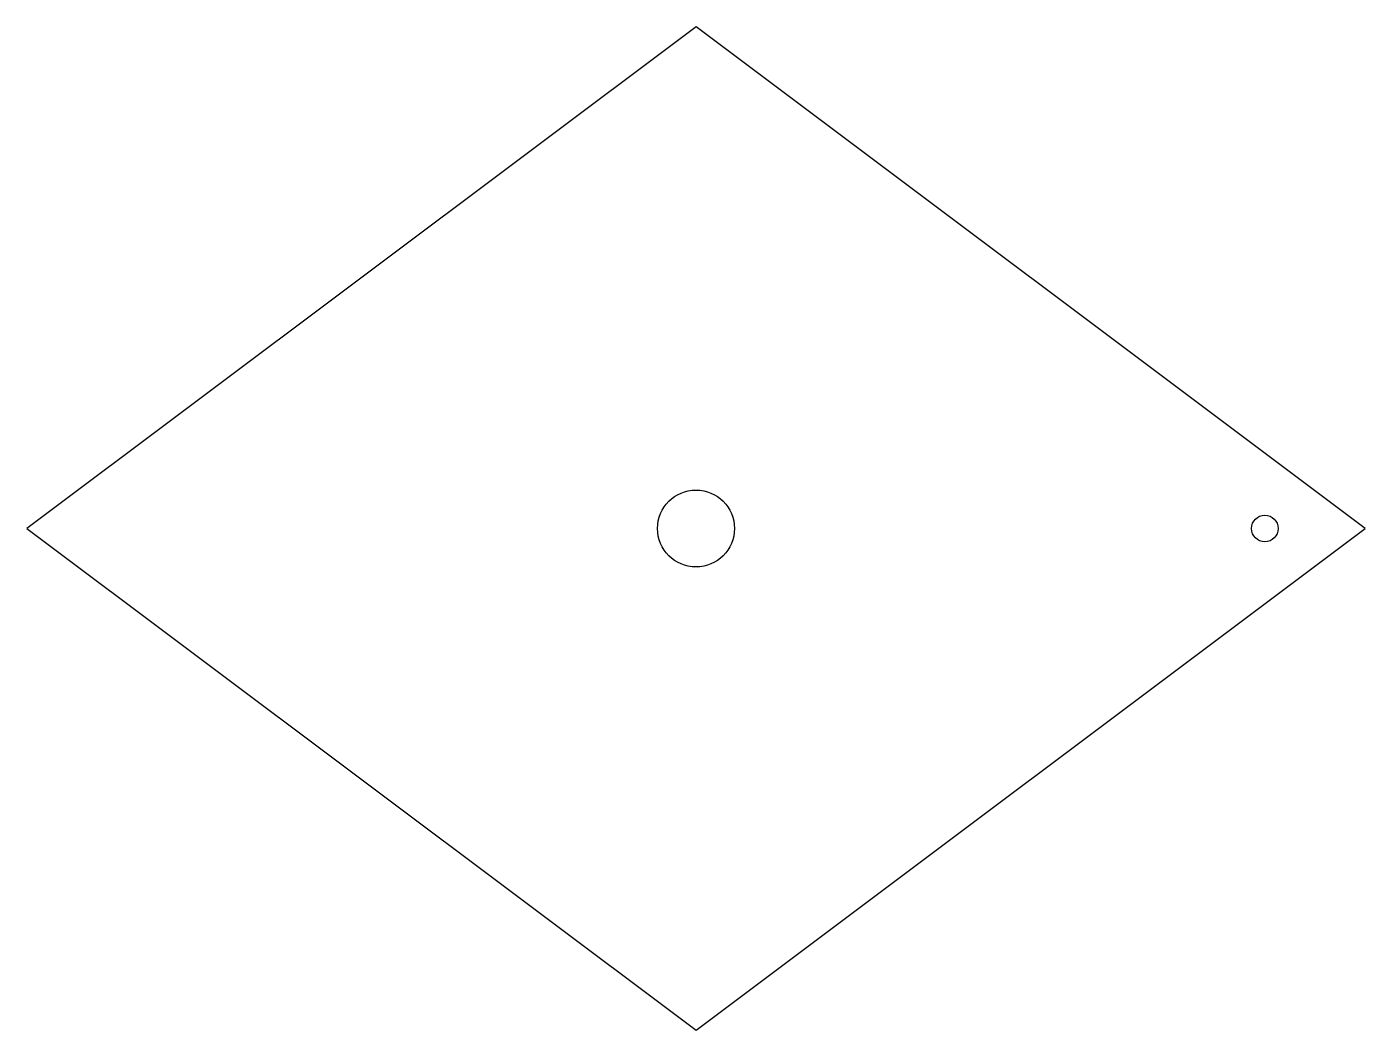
# Model space of a CAD drawing. Header units: millimetres. Extents: x -200 to 200, y -150 to 150.
import ezdxf

# ---------------------------------------------------------------- set-up
doc = ezdxf.new("R2010")
doc.units = ezdxf.units.MM

msp = doc.modelspace()

# ---------------------------------------------------------------- linework, layer by layer
at = {"color": 7, "linetype": 'Continuous', "lineweight": 25}
for p, q in [((0, 150), (-200, 0)), ((200, 0), (0, 150)), ((-200, 0), (0, -150)), ((0, -150), (200, 0))]:
    msp.add_line(p, q, dxfattribs=at)
for centre, radius in [((0, 0), 11.5), ((170, 0), 4)]:
    msp.add_circle(centre, radius, dxfattribs=at)

doc.saveas('drawing.dxf')
